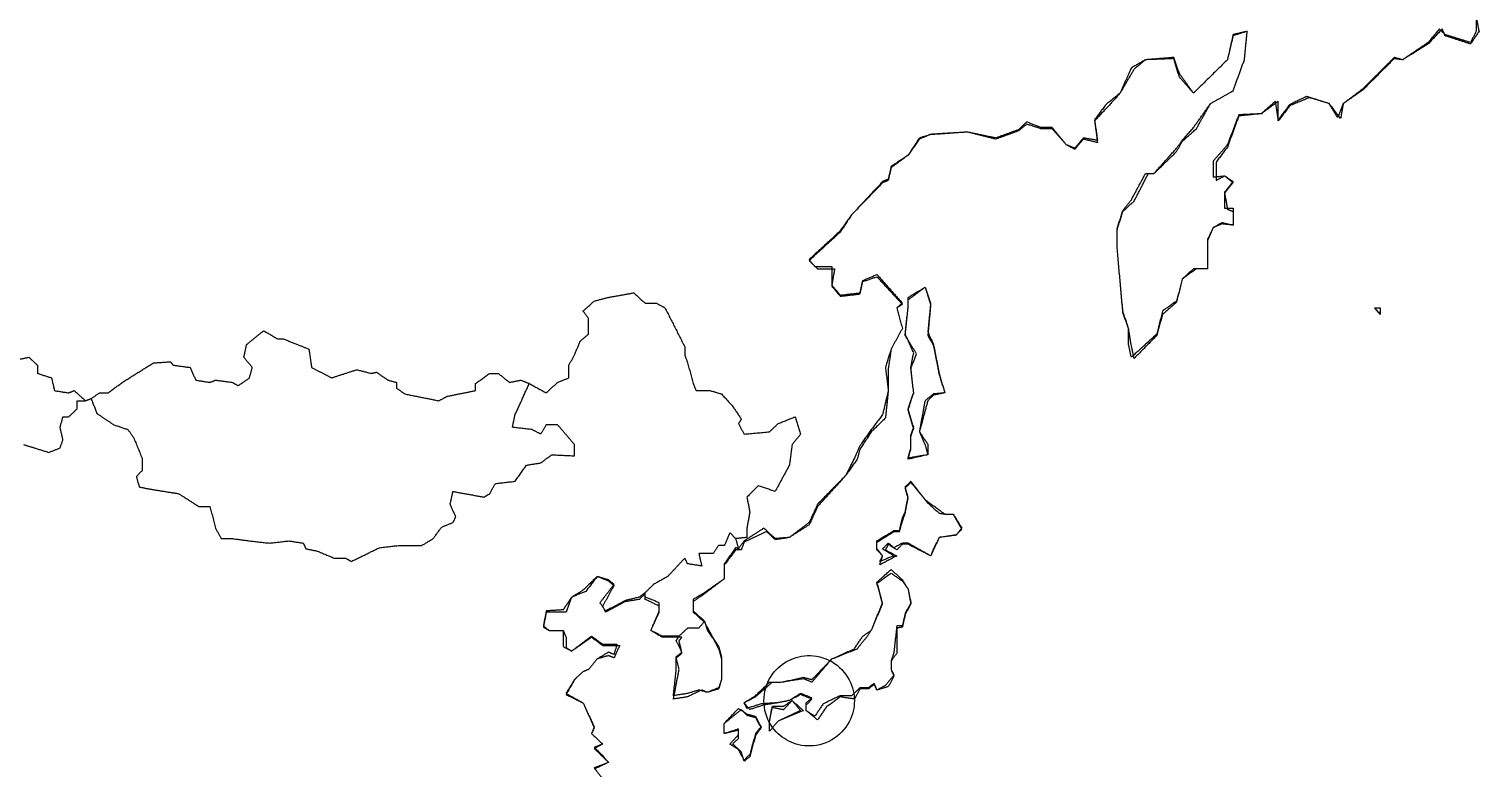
# Model space of a CAD drawing. Header units: millimetres. Extents: x 4 to 525, y -334 to -6.
# Drawn here: x 374.1 to 509.9, y -194.2 to -124.9 of the extents above; entities that cross this region are included whole.
import ezdxf

# ---------------------------------------------------------------- set-up
doc = ezdxf.new("R2010")
doc.units = ezdxf.units.MM
for name, color, linetype in [('B_JA2IGY', 7, 'CONTINUOUS'), ('boundaries026', 7, 'CONTINUOUS'), ('boundaries135', 7, 'CONTINUOUS'), ('boundaries139', 7, 'CONTINUOUS'), ('boundaries145', 7, 'CONTINUOUS'), ('boundaries146', 7, 'CONTINUOUS'), ('boundaries149', 7, 'CONTINUOUS'), ('boundaries153', 7, 'CONTINUOUS'), ('boundaries167', 7, 'CONTINUOUS'), ('boundaries171', 7, 'CONTINUOUS'), ('boundaries179', 7, 'CONTINUOUS'), ('boundaries180', 7, 'CONTINUOUS'), ('boundaries224', 7, 'CONTINUOUS'), ('boundaries246', 7, 'CONTINUOUS'), ('boundaries247', 7, 'CONTINUOUS'), ('boundaries253', 7, 'CONTINUOUS'), ('boundaries269', 7, 'CONTINUOUS'), ('boundaries298', 7, 'CONTINUOUS'), ('boundaries301', 7, 'CONTINUOUS'), ('boundaries305', 7, 'CONTINUOUS'), ('boundaries320', 7, 'CONTINUOUS'), ('boundaries321', 7, 'CONTINUOUS'), ('boundaries356', 7, 'CONTINUOUS'), ('boundaries357', 7, 'CONTINUOUS'), ('mapOutline181', 7, 'CONTINUOUS'), ('mapOutline182', 7, 'CONTINUOUS'), ('mapOutline198', 7, 'CONTINUOUS'), ('mapOutline201', 7, 'CONTINUOUS'), ('mapOutline209', 7, 'CONTINUOUS'), ('mapOutline210', 7, 'CONTINUOUS'), ('mapOutline279', 7, 'CONTINUOUS')]:
    doc.layers.add(name, color=color, linetype=linetype)

msp = doc.modelspace()

# ---------------------------------------------------------------- linework, layer by layer
at = {"layer": 'B_JA2IGY'}
msp.add_open_spline([(451.379, -187.854), (451.38, -187.245), (451.243, -186.547), (450.891, -185.88), (450.544, -185.214), (449.972, -184.594), (449.263, -184.188), (448.557, -183.777), (447.733, -183.591), (446.983, -183.624), (446.229, -183.652), (445.556, -183.883), (445.029, -184.188), (444.501, -184.491), (443.966, -184.959), (443.564, -185.598), (443.16, -186.232), (442.909, -187.037), (442.913, -187.854), (442.909, -188.671), (443.16, -189.477), (443.564, -190.11), (443.966, -190.749), (444.501, -191.217), (445.029, -191.52), (445.556, -191.826), (446.229, -192.056), (446.983, -192.084), (447.733, -192.117), (448.557, -191.932), (449.262, -191.52), (449.972, -191.115), (450.544, -190.494), (450.891, -189.828), (451.243, -189.161), (451.38, -188.463), (451.379, -187.854)], degree=3, knots=[0, 0, 0, 0, 0.523599, 0.523599, 0.523599, 1.0472, 1.0472, 1.0472, 1.5708, 1.5708, 1.5708, 2.0944, 2.0944, 2.0944, 2.61799, 2.61799, 2.61799, 3.14159, 3.14159, 3.14159, 3.66519, 3.66519, 3.66519, 4.18879, 4.18879, 4.18879, 4.71239, 4.71239, 4.71239, 5.23599, 5.23599, 5.23599, 5.75959, 5.75959, 5.75959, 6.28319, 6.28319, 6.28319, 6.28319], dxfattribs=at)
at = {"layer": 'boundaries026'}
for points in [[(509.588, -123.746), (509.588, -125.148)], [(486.833, -125.465), (486.304, -127.82)], [(488.156, -125.148), (486.833, -125.465)], [(487.892, -127.82), (488.156, -125.148)], [(505.09, -126.206), (502.708, -127.82)], [(506.148, -124.936), (505.09, -126.206)], [(506.677, -125.465), (506.148, -124.936)], [(509.058, -126.206), (506.677, -125.465)], [(509.588, -125.148), (509.058, -126.206)], [(477.308, -128.588), (476.25, -130.942)], [(478.631, -127.82), (477.308, -128.588)], [(481.277, -127.609), (478.631, -127.82)], [(481.806, -129.117), (481.277, -127.609)], [(486.304, -127.82), (483.129, -130.942)], [(486.833, -130.731), (487.892, -127.82)], [(501.915, -127.609), (499.004, -130.519)], [(502.708, -127.82), (501.915, -127.609)], [(483.129, -130.942), (481.806, -129.117)], [(476.25, -130.942), (474.927, -132.027)], [(484.717, -131.921), (486.833, -130.731)], [(493.713, -131.26), (492.125, -132.027)], [(495.829, -131.921), (493.713, -131.26)], [(499.004, -130.519), (497.152, -131.921)], [(474.927, -132.027), (473.869, -133.429)], [(483.129, -134.17), (484.717, -131.921)], [(487.363, -132.98), (486.304, -135.784)], [(489.479, -132.874), (487.363, -132.98)], [(490.802, -131.71), (489.479, -132.874)], [(491.067, -133.429), (490.802, -131.71)], [(492.125, -132.027), (491.067, -133.429)], [(496.623, -133.218), (495.829, -131.921)], [(497.152, -131.921), (496.623, -133.218)], [(467.519, -133.641), (466.725, -134.382)], [(468.842, -134.17), (467.519, -133.641)], [(469.9, -134.17), (468.842, -134.17)], [(471.223, -135.784), (469.9, -134.17)], [(473.869, -133.429), (474.133, -135.361)], [(482.071, -135.361), (483.129, -134.17)], [(457.465, -135.149), (456.406, -136.763)], [(458.523, -134.832), (457.465, -135.149)], [(461.962, -134.594), (458.523, -134.832)], [(464.608, -135.149), (461.963, -134.594)], [(466.725, -134.382), (464.608, -135.149)], [(472.81, -135.149), (472.017, -136.102)], [(474.133, -135.361), (472.81, -135.149)], [(481.542, -136.102), (482.071, -135.361)], [(456.406, -136.763), (454.819, -137.821)], [(472.017, -136.102), (471.223, -135.784)], [(479.425, -138.483), (481.542, -136.102)], [(486.304, -135.784), (484.981, -137.292)], [(454.819, -137.821), (454.554, -139.012)], [(484.981, -137.292), (484.981, -138.8)], [(454.025, -139.224), (451.115, -142.346)], [(454.554, -139.012), (454.025, -139.224)], [(477.308, -140.944), (478.631, -138.483)], [(478.631, -138.483), (479.425, -138.483)], [(484.981, -138.8), (486.04, -138.695)], [(486.04, -138.695), (486.833, -139.224)], [(486.833, -139.224), (486.04, -140.203)], [(476.515, -141.923), (477.308, -140.944)], [(486.04, -140.203), (486.04, -141.711)], [(451.115, -142.346), (450.056, -143.854)], [(475.985, -143.642), (476.515, -141.923)], [(486.04, -141.711), (486.833, -141.711)], [(486.833, -141.711), (486.833, -143.325)], [(450.056, -143.854), (447.146, -146.526)], [(475.985, -145.468), (475.985, -143.642)], [(484.981, -143.536), (484.452, -144.595)], [(485.775, -143.087), (484.981, -143.536)], [(486.833, -143.325), (485.775, -143.087)], [(484.452, -144.595), (484.452, -147.399)], [(447.146, -146.526), (447.675, -147.188)], [(476.515, -151.368), (475.985, -145.468)], [(447.675, -147.188), (449.262, -147.188)], [(449.262, -147.188), (449.262, -148.908)], [(452.173, -148.484), (453.496, -147.929)], [(453.496, -147.929), (455.877, -150.627)], [(483.129, -147.399), (482.071, -148.352)], [(484.452, -147.399), (483.129, -147.399)], [(449.262, -148.908), (450.056, -149.86)], [(451.908, -149.648), (452.173, -148.484)], [(482.071, -148.352), (481.542, -150.416)], [(450.056, -149.86), (451.908, -149.648)], [(455.877, -150.627), (455.348, -151.051)], [(481.542, -150.416), (480.219, -151.368)], [(455.348, -151.051), (455.877, -152.982)], [(477.044, -152.982), (476.515, -151.368)], [(480.219, -151.368), (479.69, -153.511)], [(455.877, -152.982), (454.819, -154.914)], [(477.044, -154.49), (477.044, -152.982)], [(477.308, -155.681), (477.044, -154.49)], [(479.69, -153.511), (477.308, -155.681)], [(454.819, -154.914), (454.29, -156.633)], [(454.29, -156.633), (454.554, -158.803)], [(454.554, -158.803), (454.025, -161.052)], [(454.025, -161.052), (452.967, -162.454)], [(452.967, -162.454), (451.908, -163.962)], [(451.908, -163.962), (451.379, -165.126)], [(451.379, -165.126), (450.585, -166.74)], [(450.585, -166.74), (447.94, -169.439)], [(447.94, -169.439), (447.146, -171.159)], [(442.913, -171.688), (441.06, -172.879)], [(443.971, -172.667), (442.913, -171.688)], [(447.146, -171.159), (445.294, -172.561)], [(441.06, -172.879), (440.531, -173.62)], [(445.294, -172.561), (443.971, -172.667)]]:
    msp.add_open_spline(points, degree=1, dxfattribs=at)
at = {"layer": 'boundaries135'}
for points in [[(373.062, -155.892), (374.121, -155.681)], [(374.121, -155.681), (374.915, -156.422)], [(374.915, -156.422), (374.915, -157.189)], [(374.915, -157.189), (376.237, -157.612)], [(376.237, -157.612), (376.502, -158.803)], [(376.502, -158.803), (377.825, -159.015)], [(377.825, -159.015), (378.354, -158.803)], [(378.354, -158.803), (379.412, -159.755)]]:
    msp.add_open_spline(points, degree=1, dxfattribs=at)
at = {"layer": 'boundaries139'}
for points in [[(456.406, -150.072), (457.994, -149.119)], [(457.994, -149.119), (458.523, -150.627)], [(456.406, -151.051), (456.406, -150.072)], [(458.523, -150.627), (458.258, -153.3)], [(456.142, -153.511), (456.406, -151.051)], [(458.258, -153.3), (458.788, -154.49)], [(456.935, -155.257), (456.142, -153.511)], [(458.788, -154.49), (459.317, -157.189)], [(456.671, -156.633), (456.935, -155.257)], [(456.935, -159.015), (456.671, -156.633)], [(459.317, -157.189), (459.846, -159.015)], [(456.406, -160.523), (456.935, -159.015)], [(457.994, -159.755), (457.465, -162.666)], [(458.788, -159.12), (457.994, -159.755)], [(459.846, -159.015), (458.788, -159.12)], [(456.935, -162.243), (456.406, -160.523)], [(456.671, -162.983), (456.935, -162.243)], [(457.465, -162.666), (457.994, -163.856)], [(456.406, -165.126), (456.671, -164.174)], [(456.671, -164.174), (456.671, -162.983)], [(457.994, -163.856), (458.258, -164.809)], [(458.258, -164.809), (456.406, -165.126)]]:
    msp.add_open_spline(points, degree=1, dxfattribs=at)
at = {"layer": 'boundaries145'}
for points in [[(430.742, -149.648), (431.8, -150.627)], [(431.8, -150.627), (432.858, -150.627)], [(432.858, -150.627), (433.652, -151.051)], [(433.652, -151.051), (435.504, -154.702)], [(435.504, -154.702), (435.504, -155.469)], [(435.504, -155.469), (435.769, -156.21)], [(435.769, -156.21), (436.298, -158.141)], [(436.298, -158.141), (436.562, -158.803)], [(436.562, -158.803), (437.885, -158.803)], [(437.885, -158.803), (438.944, -159.12)], [(438.944, -159.12), (440.002, -160.285)], [(440.002, -160.285), (440.796, -161.475)], [(440.796, -161.475), (440.531, -161.899)], [(444.235, -161.899), (445.823, -161.264)], [(445.823, -161.264), (446.352, -162.878)], [(440.531, -161.899), (441.06, -162.877)], [(441.06, -162.877), (443.442, -162.666)], [(443.442, -162.666), (444.235, -161.899)], [(445.558, -163.856), (445.294, -165.788)], [(446.352, -162.878), (445.558, -163.856)], [(445.294, -165.788), (443.971, -168.249)], [(442.383, -167.719), (441.325, -168.778)], [(443.971, -168.249), (442.383, -167.719)], [(441.325, -168.778), (441.59, -170.18)], [(441.59, -170.18), (441.325, -171.688)], [(441.325, -171.688), (441.325, -172.561)], [(441.325, -172.561), (440.267, -172.667)]]:
    msp.add_open_spline(points, degree=1, dxfattribs=at)
at = {"layer": 'boundaries146'}
for points in [[(425.979, -151.368), (427.038, -150.416)], [(427.038, -150.416), (428.36, -150.072)], [(428.36, -150.072), (430.742, -149.648)], [(426.508, -152.03), (425.979, -151.368)], [(426.508, -153.511), (426.508, -152.03)], [(425.185, -155.469), (425.715, -154.173)], [(425.715, -154.173), (426.508, -153.511)], [(424.656, -156.422), (425.185, -155.469)], [(424.656, -157.612), (424.656, -156.422)], [(420.952, -158.141), (422.54, -159.015)], [(422.54, -159.015), (423.598, -158.036)], [(423.598, -158.036), (424.656, -157.612)]]:
    msp.add_open_spline(points, degree=1, dxfattribs=at)
at = {"layer": 'boundaries149'}
for points in [[(500.592, -151.58), (500.062, -151.051)], [(500.062, -151.051), (500.592, -151.051)], [(500.592, -151.051), (500.592, -151.58)]]:
    msp.add_open_spline(points, degree=1, dxfattribs=at)
at = {"layer": 'boundaries153'}
for points in [[(394.494, -154.49), (396.081, -153.194)], [(396.081, -153.194), (397.404, -153.961)], [(394.229, -155.681), (394.494, -154.49)], [(397.404, -153.961), (397.933, -153.961)], [(397.933, -153.961), (399.256, -154.49)], [(399.256, -154.49), (400.315, -154.914)], [(395.023, -156.633), (394.229, -155.681)], [(400.315, -154.914), (400.579, -156.633)], [(382.852, -158.036), (385.762, -156.21)], [(385.762, -156.21), (387.35, -156.104)], [(387.35, -156.104), (387.615, -156.422)], [(387.615, -156.422), (389.202, -156.633)], [(389.202, -156.633), (389.731, -157.824)], [(394.758, -157.612), (395.023, -156.633)], [(381.529, -159.015), (382.852, -158.036)], [(389.731, -157.824), (391.054, -158.036)], [(391.054, -158.036), (391.583, -157.824)], [(391.583, -157.824), (393.171, -158.036)], [(393.171, -158.036), (393.7, -158.353)], [(393.7, -158.353), (394.758, -157.612)], [(379.942, -159.544), (380.735, -159.015)], [(380.735, -159.015), (381.529, -159.015)]]:
    msp.add_open_spline(points, degree=1, dxfattribs=at)
at = {"layer": 'boundaries167'}
for points in [[(400.579, -156.633), (402.431, -157.612)], [(402.431, -157.612), (404.812, -156.845)], [(404.812, -156.845), (406.135, -157.189)], [(406.135, -157.189), (406.665, -157.083)], [(406.665, -157.083), (407.723, -157.824)], [(415.925, -158.141), (417.248, -157.189)], [(417.248, -157.189), (418.042, -157.189)], [(418.042, -157.189), (419.1, -158.036)], [(407.723, -157.824), (408.517, -158.036)], [(408.517, -158.036), (408.517, -158.565)], [(408.517, -158.565), (409.31, -159.12)], [(413.279, -159.332), (415.925, -158.803)], [(415.925, -158.803), (415.925, -158.141)], [(419.1, -158.036), (420.158, -157.824)], [(420.158, -157.824), (420.952, -158.141)], [(409.31, -159.12), (412.485, -159.755)], [(412.485, -159.755), (413.279, -159.332)]]:
    msp.add_open_spline(points, degree=1, dxfattribs=at)
at = {"layer": 'boundaries171'}
for points in [[(419.629, -161.052), (420.952, -158.141)], [(379.942, -159.544), (380.471, -160.946)], [(380.471, -160.946), (381.265, -161.475)], [(381.265, -161.475), (382.058, -162.004)], [(419.365, -162.242), (419.629, -161.052)], [(382.058, -162.004), (383.381, -162.454)], [(383.381, -162.454), (383.91, -163.195)], [(421.217, -162.454), (419.365, -162.242)], [(422.01, -162.877), (421.217, -162.454)], [(422.54, -162.004), (422.01, -162.877)], [(423.598, -162.004), (422.54, -162.004)], [(425.185, -163.856), (423.598, -162.004)], [(383.91, -163.195), (384.704, -165.126)], [(425.185, -164.915), (425.185, -163.856)], [(384.704, -165.126), (384.704, -166.317)], [(420.688, -165.788), (422.01, -165.576)], [(422.01, -165.576), (423.069, -164.809)], [(423.069, -164.809), (425.185, -164.915)], [(384.704, -166.317), (384.175, -166.846)], [(384.175, -166.846), (384.44, -167.825)], [(419.629, -167.296), (420.688, -165.788)], [(384.44, -167.825), (385.498, -168.037)], [(385.498, -168.037), (388.144, -168.46)], [(413.544, -169.439), (413.808, -168.249)], [(413.808, -168.249), (416.719, -168.778)], [(417.248, -168.46), (417.777, -167.508)], [(417.777, -167.508), (419.629, -167.296)], [(388.144, -168.46), (389.996, -169.651)], [(389.996, -169.651), (391.054, -169.651)], [(391.054, -169.651), (391.583, -171.688)], [(414.073, -170.63), (413.544, -169.439)], [(416.719, -168.778), (417.248, -168.46)], [(413.808, -171.159), (414.073, -170.63)], [(391.583, -171.688), (392.113, -172.667)], [(411.956, -172.667), (412.75, -171.582)], [(412.75, -171.582), (413.808, -171.159)], [(392.112, -172.667), (393.171, -172.667)], [(393.171, -172.667), (394.758, -172.879)], [(394.758, -172.879), (396.61, -173.09)], [(396.61, -173.09), (398.462, -172.879)], [(398.462, -172.879), (399.785, -173.09)], [(399.785, -173.09), (400.05, -173.62)], [(400.05, -173.62), (401.108, -173.831)], [(404.283, -174.81), (406.929, -173.514)], [(406.929, -173.514), (408.781, -173.302)], [(408.781, -173.302), (410.898, -173.302)], [(410.898, -173.302), (411.956, -172.667)], [(401.108, -173.831), (402.696, -174.493)], [(402.696, -174.493), (403.754, -174.493)], [(403.754, -174.493), (404.283, -174.81)]]:
    msp.add_open_spline(points, degree=1, dxfattribs=at)
at = {"layer": 'boundaries179'}
msp.add_open_spline([(379.413, -159.755), (379.942, -159.544)], degree=1, dxfattribs=at)
at = {"layer": 'boundaries180'}
for points in [[(378.619, -160.523), (378.619, -159.755)], [(378.619, -159.755), (379.413, -159.755)], [(377.031, -162.243), (377.296, -161.264)], [(377.296, -161.264), (377.825, -161.264)], [(377.825, -161.264), (378.619, -160.523)], [(377.296, -163.407), (377.031, -162.243)], [(373.592, -163.856), (374.65, -164.174)], [(374.65, -164.174), (375.973, -164.597)], [(375.973, -164.597), (377.031, -164.174)], [(377.031, -164.174), (377.296, -163.407)]]:
    msp.add_open_spline(points, degree=1, dxfattribs=at)
at = {"layer": 'boundaries224'}
for points in [[(456.142, -167.825), (456.671, -167.296)], [(456.406, -168.778), (456.142, -167.825)], [(456.671, -167.296), (457.994, -169.016)], [(456.142, -170.18), (456.406, -168.778)], [(457.994, -169.016), (459.317, -169.968)], [(455.613, -171.9), (455.877, -170.736)], [(455.877, -170.736), (456.142, -170.18)], [(459.317, -169.968), (459.846, -170.392)], [(459.846, -170.392), (460.64, -170.392)], [(460.64, -170.392), (461.433, -171.688)], [(453.496, -172.879), (455.083, -171.9)], [(455.083, -171.9), (455.613, -171.9)], [(460.904, -172.35), (459.317, -172.561)], [(461.433, -171.688), (460.904, -172.35)], [(453.496, -173.62), (453.496, -172.879)], [(454.025, -174.281), (453.496, -173.62)], [(454.554, -173.09), (454.025, -173.62)], [(454.025, -173.62), (455.083, -174.281)], [(455.083, -173.514), (454.554, -173.09)], [(455.877, -173.09), (455.083, -173.514)], [(456.406, -173.09), (455.877, -173.09)], [(458.523, -174.281), (456.406, -173.09)], [(458.788, -173.62), (458.523, -174.281)], [(459.317, -172.561), (458.788, -173.62)], [(455.083, -174.281), (453.76, -174.81)], [(453.76, -174.81), (454.025, -174.281)]]:
    msp.add_open_spline(points, degree=1, dxfattribs=at)
at = {"layer": 'boundaries246'}
msp.add_open_spline([(440.267, -172.667), (439.737, -172.111)], degree=1, dxfattribs=at)
at = {"layer": 'boundaries247'}
for points in [[(439.737, -172.111), (439.208, -173.302)], [(438.679, -173.302), (438.15, -174.069)], [(439.208, -173.302), (438.679, -173.302)], [(435.504, -174.493), (433.917, -176.212)], [(435.769, -175.022), (435.504, -174.493)], [(437.092, -175.234), (435.769, -175.022)], [(438.15, -174.069), (436.827, -174.069)], [(436.827, -174.069), (437.092, -175.234)], [(433.917, -176.212), (432.594, -176.953)], [(432.594, -176.953), (431.8, -177.721)]]:
    msp.add_open_spline(points, degree=1, dxfattribs=at)
at = {"layer": 'boundaries253'}
msp.add_open_spline([(440.267, -172.667), (440.531, -173.62)], degree=1, dxfattribs=at)
at = {"layer": 'boundaries269'}
for points in [[(440.267, -173.514), (439.208, -175.022)], [(440.531, -173.62), (440.267, -173.514)], [(439.208, -175.022), (439.208, -176.424)], [(439.208, -176.424), (437.356, -177.721)], [(437.356, -177.721), (436.298, -178.356)], [(436.298, -178.356), (436.298, -179.44)], [(436.298, -179.44), (437.356, -180.393)]]:
    msp.add_open_spline(points, degree=1, dxfattribs=at)
at = {"layer": 'boundaries298'}
for points in [[(453.496, -176.742), (454.819, -175.551)], [(454.819, -175.551), (455.877, -176.53)], [(454.025, -178.673), (453.496, -176.742)], [(455.877, -176.53), (456.406, -177.377)], [(456.406, -177.377), (456.671, -178.673)], [(452.967, -181.266), (454.025, -178.673)], [(456.671, -178.673), (456.142, -179.652)], [(456.142, -179.652), (455.877, -180.843)], [(451.379, -182.986), (452.173, -181.795)], [(452.173, -181.795), (452.967, -181.266)], [(455.348, -180.843), (455.083, -183.303)], [(455.877, -180.843), (455.348, -180.843)], [(449.262, -183.938), (451.379, -182.986)], [(447.41, -185.87), (449.262, -183.938)], [(455.083, -183.303), (454.819, -184.15)], [(454.819, -184.15), (454.819, -184.917)], [(444.5, -186.108), (446.617, -185.658)], [(446.617, -185.658), (447.41, -185.87)], [(455.083, -185.446), (454.29, -186.425)], [(454.819, -184.917), (455.083, -185.446)], [(442.119, -187.378), (443.442, -186.108)], [(443.442, -186.108), (444.5, -186.108)], [(446.352, -187.166), (445.294, -187.828)], [(447.41, -187.59), (446.352, -187.166)], [(451.908, -186.637), (451.115, -187.378)], [(452.702, -186.637), (451.908, -186.637)], [(453.231, -186.214), (452.702, -186.637)], [(453.496, -186.849), (453.231, -186.214)], [(454.29, -186.425), (453.496, -186.849)], [(441.06, -188.039), (442.119, -187.378)], [(441.325, -188.569), (441.06, -188.039)], [(442.648, -188.145), (441.325, -188.569)], [(444.235, -188.039), (442.648, -188.145)], [(445.294, -187.828), (444.235, -188.039)], [(446.881, -188.039), (447.41, -187.59)], [(446.881, -188.78), (446.881, -188.039)], [(448.469, -188.145), (447.675, -189.309)], [(450.056, -187.378), (448.469, -188.145)], [(451.115, -187.378), (450.056, -187.378)], [(447.675, -189.309), (446.881, -188.78)]]:
    msp.add_open_spline(points, degree=1, dxfattribs=at)
at = {"layer": 'boundaries301'}
for points in [[(427.302, -176.212), (425.979, -177.509)], [(428.36, -176.53), (427.302, -176.212)], [(425.979, -177.509), (424.921, -178.144)], [(427.567, -178.673), (428.89, -176.953)], [(428.89, -176.953), (428.36, -176.53)], [(431.8, -177.721), (431.271, -178.144)], [(424.921, -178.144), (424.127, -179.335)], [(428.096, -179.44), (427.567, -178.673)], [(429.948, -178.461), (428.096, -179.44)], [(431.271, -178.144), (429.948, -178.461)], [(422.54, -179.44), (422.275, -180.843)], [(424.127, -179.335), (422.54, -179.44)], [(422.275, -180.843), (422.804, -181.266)], [(422.804, -181.266), (424.127, -181.266)], [(424.127, -181.266), (424.127, -181.584)], [(424.127, -181.584), (424.127, -182.774)], [(424.921, -183.197), (426.773, -181.795)], [(426.773, -181.795), (427.831, -182.562)], [(424.127, -182.774), (424.921, -183.197)], [(427.831, -182.562), (429.154, -182.562)], [(429.154, -182.562), (428.89, -183.515)], [(427.302, -183.938), (426.508, -184.917)], [(428.36, -183.303), (427.302, -183.938)], [(428.89, -183.515), (428.36, -183.303)], [(425.185, -185.87), (424.392, -187.166)], [(425.979, -185.129), (425.185, -185.87)], [(426.508, -184.917), (425.979, -185.129)], [(424.392, -187.166), (425.979, -188.039)], [(425.979, -188.039), (427.038, -190.288)], [(427.038, -190.288), (426.773, -190.923)], [(426.773, -190.923), (427.831, -191.902)], [(427.831, -191.902), (427.038, -192.22)], [(427.038, -192.22), (427.831, -192.987)], [(428.36, -193.622), (427.038, -194.151)], [(427.831, -192.987), (428.36, -193.622)], [(427.038, -194.151), (428.36, -195.871)]]:
    msp.add_open_spline(points, degree=1, dxfattribs=at)
at = {"layer": 'boundaries305'}
for points in [[(431.8, -178.144), (431.8, -177.721)], [(433.123, -178.673), (431.8, -178.144)], [(433.123, -179.44), (433.123, -178.673)], [(432.329, -181.266), (433.123, -179.44)], [(433.388, -181.795), (432.329, -181.266)], [(434.975, -181.795), (433.387, -181.795)]]:
    msp.add_open_spline(points, degree=1, dxfattribs=at)
at = {"layer": 'boundaries320'}
for points in [[(437.356, -180.393), (437.621, -181.266)], [(434.71, -182.219), (434.975, -181.795)], [(437.621, -181.266), (438.679, -182.774)], [(435.24, -183.303), (434.71, -182.219)], [(438.679, -182.774), (438.944, -183.727)], [(434.71, -183.727), (435.24, -183.303)], [(434.71, -184.917), (434.71, -183.727)], [(438.944, -183.727), (438.944, -185.87)], [(434.446, -187.378), (434.71, -184.917)], [(438.944, -185.87), (438.679, -186.637)], [(435.769, -187.166), (434.446, -187.378)], [(436.827, -186.849), (435.769, -187.166)], [(437.621, -187.06), (436.827, -186.849)], [(438.679, -186.637), (437.621, -187.06)]]:
    msp.add_open_spline(points, degree=1, dxfattribs=at)
at = {"layer": 'boundaries321'}
for points in [[(437.356, -180.393), (436.827, -181.054)], [(435.769, -181.054), (434.975, -181.795)], [(436.827, -181.054), (435.769, -181.054)]]:
    msp.add_open_spline(points, degree=1, dxfattribs=at)
at = {"layer": 'boundaries356'}
for points in [[(443.442, -189.759), (443.706, -188.357)], [(443.706, -188.357), (444.765, -188.357)], [(444.765, -188.357), (445.558, -187.828)], [(445.558, -187.828), (446.352, -188.78)], [(444.235, -189.759), (443.442, -190.712)], [(443.442, -190.712), (443.442, -189.759)], [(446.352, -188.78), (444.235, -189.759)]]:
    msp.add_open_spline(points, degree=1, dxfattribs=at)
at = {"layer": 'boundaries357'}
for points in [[(439.208, -189.971), (440.531, -188.569)], [(440.531, -188.569), (441.325, -189.098)], [(439.208, -190.923), (439.208, -189.971)], [(441.325, -189.098), (442.119, -189.309)], [(442.119, -189.309), (442.648, -190.288)], [(440.531, -190.5), (439.208, -190.923)], [(439.737, -191.902), (440.531, -191.029)], [(440.531, -191.029), (440.531, -190.5)], [(442.119, -190.923), (441.59, -192.881)], [(442.648, -190.288), (442.119, -190.923)], [(440.531, -192.431), (439.737, -191.902)], [(441.06, -193.41), (440.531, -192.431)], [(441.59, -192.881), (441.06, -193.41)]]:
    msp.add_open_spline(points, degree=1, dxfattribs=at)
at = {"layer": 'mapOutline181'}
for points in [[(439.208, -189.971), (440.796, -188.674)], [(439.208, -190.923), (439.208, -189.971)], [(440.796, -188.674), (441.325, -189.204)], [(441.325, -189.204), (442.119, -189.415)], [(442.119, -189.415), (442.648, -190.394)], [(440.531, -190.606), (439.208, -190.923)], [(440.002, -191.902), (440.531, -191.373)], [(440.531, -191.373), (440.531, -190.606)], [(442.119, -191.135), (441.59, -193.093)], [(442.648, -190.394), (442.119, -191.135)], [(440.796, -192.643), (440.002, -191.902)], [(441.06, -193.516), (440.796, -192.643)], [(441.59, -193.093), (441.06, -193.516)]]:
    msp.add_open_spline(points, degree=1, dxfattribs=at)
at = {"layer": 'mapOutline182'}
for points in [[(443.442, -189.759), (443.706, -188.463)], [(443.706, -188.463), (444.765, -188.674)], [(444.765, -188.674), (445.558, -187.828)], [(445.558, -187.828), (446.617, -188.78)], [(444.235, -189.759), (443.442, -190.712)], [(443.442, -190.712), (443.442, -189.759)], [(446.617, -188.78), (444.235, -189.759)]]:
    msp.add_open_spline(points, degree=1, dxfattribs=at)
at = {"layer": 'mapOutline198'}
for points in [[(453.496, -176.848), (454.819, -175.895)], [(454.819, -175.895), (455.877, -176.636)], [(454.025, -178.779), (453.496, -176.848)], [(455.877, -176.636), (456.406, -177.377)], [(456.406, -177.377), (456.671, -178.779)], [(452.967, -181.266), (454.025, -178.779)], [(456.671, -178.779), (456.142, -179.758)], [(456.142, -179.758), (455.877, -180.949)], [(452.438, -182.007), (452.967, -181.266)], [(455.877, -180.949), (455.348, -181.054)], [(455.348, -181.054), (455.348, -183.409)], [(449.262, -183.938), (451.644, -182.986)], [(451.644, -182.986), (452.438, -182.007)], [(447.41, -186.108), (449.262, -183.938)], [(455.348, -183.409), (454.819, -184.15)], [(454.819, -184.15), (454.819, -184.917)], [(444.5, -186.108), (446.617, -185.764)], [(446.617, -185.764), (447.41, -186.108)], [(455.083, -185.552), (454.554, -186.531)], [(454.819, -184.917), (455.083, -185.552)], [(442.119, -187.484), (443.706, -186.108)], [(443.706, -186.108), (444.5, -186.108)], [(446.352, -187.272), (445.294, -187.828)], [(447.41, -187.695), (446.352, -187.272)], [(451.908, -186.743), (451.379, -187.695)], [(452.702, -186.743), (451.908, -186.743)], [(453.231, -186.32), (452.702, -186.743)], [(453.496, -186.849), (453.231, -186.32)], [(454.554, -186.531), (453.496, -186.849)], [(441.06, -188.039), (442.119, -187.484)], [(441.59, -188.674), (441.06, -188.039)], [(442.913, -188.251), (441.59, -188.674)], [(444.235, -188.039), (442.913, -188.251)], [(445.294, -187.828), (444.235, -188.039)], [(446.881, -188.251), (447.41, -187.695)], [(446.881, -188.78), (446.881, -188.251)], [(448.733, -188.463), (447.94, -189.653)], [(450.056, -187.484), (448.733, -188.463)], [(451.379, -187.695), (450.056, -187.484)], [(447.94, -189.653), (446.881, -188.78)]]:
    msp.add_open_spline(points, degree=1, dxfattribs=at)
at = {"layer": 'mapOutline201'}
for points in [[(456.142, -167.931), (456.671, -167.402)], [(456.406, -168.884), (456.142, -167.931)], [(456.671, -167.402), (458.258, -169.333)], [(456.142, -170.286), (456.406, -168.884)], [(458.258, -169.333), (459.317, -170.286)], [(455.877, -171.053), (456.142, -170.286)], [(459.317, -170.286), (460.11, -170.392)], [(460.11, -170.392), (460.64, -170.392)], [(460.64, -170.392), (461.433, -171.794)], [(453.496, -172.985), (455.083, -172.006)], [(455.083, -172.006), (455.613, -172.006)], [(455.613, -172.006), (455.877, -171.053)], [(460.904, -172.323), (459.317, -172.561)], [(461.433, -171.794), (460.904, -172.323)], [(453.496, -173.725), (453.496, -172.985)], [(454.025, -174.281), (453.496, -173.725)], [(454.554, -173.196), (454.29, -173.725)], [(454.29, -173.725), (455.348, -174.281)], [(455.348, -173.725), (454.554, -173.196)], [(455.877, -173.196), (455.348, -173.725)], [(456.406, -173.196), (455.877, -173.196)], [(458.523, -174.281), (456.406, -173.196)], [(458.788, -173.725), (458.523, -174.281)], [(459.317, -172.561), (458.788, -173.725)], [(455.348, -174.281), (453.76, -175.128)], [(453.76, -175.128), (454.025, -174.281)]]:
    msp.add_open_spline(points, degree=1, dxfattribs=at)
at = {"layer": 'mapOutline209'}
for points in [[(500.592, -151.686), (500.062, -151.051)], [(500.062, -151.051), (500.592, -151.051)], [(500.592, -151.051), (500.592, -151.686)]]:
    msp.add_open_spline(points, degree=1, dxfattribs=at)
at = {"layer": 'mapOutline210'}
for points in [[(456.406, -150.31), (457.994, -149.119)], [(457.994, -149.119), (458.523, -150.733)], [(456.406, -151.051), (456.406, -150.31)], [(456.142, -153.644), (456.406, -151.051)], [(458.523, -150.733), (458.258, -153.644)], [(457.2, -155.363), (456.142, -153.644)], [(458.258, -153.644), (458.788, -154.596)], [(458.788, -154.596), (459.317, -157.295)], [(456.671, -156.739), (457.2, -155.363)], [(456.935, -159.015), (456.671, -156.739)], [(459.317, -157.295), (459.846, -159.015)], [(456.406, -160.629), (456.935, -159.015)], [(458.258, -159.755), (457.465, -162.666)], [(458.788, -159.226), (458.258, -159.755)], [(459.846, -159.015), (458.788, -159.226)], [(456.935, -162.348), (456.406, -160.629)], [(456.671, -163.089), (456.935, -162.348)], [(457.465, -162.666), (458.258, -163.83)], [(456.671, -164.28), (456.671, -163.089)], [(458.258, -163.83), (458.258, -164.809)], [(456.406, -165.232), (456.671, -164.28)], [(458.258, -164.809), (456.406, -165.232)]]:
    msp.add_open_spline(points, degree=1, dxfattribs=at)
at = {"layer": 'mapOutline279'}
for points in [[(509.587, -123.851), (509.852, -125.148)], [(486.833, -125.571), (486.304, -127.82)], [(488.156, -125.148), (486.833, -125.571)], [(487.892, -127.82), (488.156, -125.148)], [(506.413, -124.936), (505.09, -126.339)], [(506.677, -125.571), (506.413, -124.936)], [(509.058, -126.339), (506.677, -125.571)], [(509.852, -125.148), (509.058, -126.339)], [(505.09, -126.339), (502.708, -127.82)], [(477.573, -128.693), (476.25, -130.942)], [(478.631, -127.82), (477.573, -128.693)], [(481.277, -127.714), (478.631, -127.82)], [(481.806, -129.434), (481.277, -127.714)], [(486.304, -127.82), (483.129, -130.942)], [(486.833, -130.731), (487.892, -127.82)], [(501.915, -127.714), (499.004, -130.625)], [(502.708, -127.82), (501.915, -127.714)], [(483.129, -130.942), (481.806, -129.434)], [(476.25, -130.942), (475.192, -132.133)], [(484.717, -131.921), (486.833, -130.731)], [(493.977, -131.366), (492.125, -132.133)], [(495.829, -131.921), (493.977, -131.366)], [(499.004, -130.625), (497.152, -131.921)], [(475.192, -132.133), (473.869, -133.535)], [(483.394, -134.276), (484.717, -131.921)], [(489.479, -132.874), (487.363, -133.085)], [(491.067, -131.71), (489.479, -132.874)], [(491.067, -133.535), (491.067, -131.71)], [(492.125, -132.133), (491.067, -133.535)], [(496.888, -133.324), (495.829, -131.921)], [(497.152, -131.921), (496.887, -133.324)], [(467.519, -133.853), (466.725, -134.488)], [(468.842, -134.276), (467.519, -133.853)], [(469.9, -134.276), (468.842, -134.276)], [(471.223, -135.784), (469.9, -134.276)], [(473.869, -133.535), (474.133, -135.572)], [(482.071, -135.467), (483.394, -134.276)], [(487.363, -133.085), (486.304, -135.996)], [(457.465, -135.255), (456.406, -136.763)], [(458.523, -134.805), (457.465, -135.255)], [(461.962, -134.594), (458.523, -134.805)], [(464.608, -135.255), (461.963, -134.594)], [(466.725, -134.488), (464.608, -135.255)], [(472.81, -135.255), (472.017, -136.207)], [(474.133, -135.572), (472.81, -135.255)], [(481.542, -136.419), (482.071, -135.467)], [(456.406, -136.763), (454.819, -137.927)], [(472.017, -136.207), (471.223, -135.784)], [(479.425, -138.483), (481.542, -136.419)], [(486.304, -135.996), (485.246, -137.398)], [(454.819, -137.927), (454.554, -139.118)], [(485.246, -137.398), (485.246, -139.118)], [(454.025, -139.33), (451.115, -142.346)], [(454.554, -139.118), (454.025, -139.33)], [(477.573, -141.049), (478.896, -138.483)], [(478.896, -138.483), (479.425, -138.483)], [(485.246, -139.118), (486.04, -138.695)], [(486.04, -138.695), (486.833, -139.33)], [(486.833, -139.33), (486.04, -140.309)], [(476.515, -142.028), (477.573, -141.049)], [(486.04, -140.309), (486.304, -141.817)], [(451.115, -142.346), (450.056, -143.96)], [(475.985, -143.748), (476.515, -142.028)], [(486.304, -141.817), (486.833, -142.028)], [(486.833, -142.028), (486.833, -143.298)], [(475.985, -145.468), (475.985, -143.748)], [(484.981, -143.536), (484.452, -144.701)], [(485.775, -143.192), (484.981, -143.536)], [(486.833, -143.298), (485.775, -143.192)], [(450.056, -143.96), (447.146, -146.632)], [(484.452, -144.701), (484.452, -147.399)], [(476.515, -151.474), (475.985, -145.468)], [(447.146, -146.632), (447.94, -147.399)], [(447.94, -147.399), (449.527, -147.399)], [(449.527, -147.399), (449.262, -149.013)], [(483.394, -147.399), (482.071, -148.352)], [(484.452, -147.399), (483.394, -147.399)], [(449.262, -149.013), (450.056, -149.966)], [(451.908, -149.754), (452.173, -148.59)], [(452.173, -148.59), (453.496, -148.14)], [(453.496, -148.14), (455.877, -150.733)], [(482.071, -148.352), (481.542, -150.521)], [(450.056, -149.966), (451.908, -149.754)], [(481.542, -150.521), (480.219, -151.686)], [(455.877, -150.733), (455.348, -151.051)], [(455.348, -151.051), (455.877, -152.982)], [(477.044, -152.982), (476.515, -151.474)], [(480.219, -151.686), (479.69, -153.644)], [(455.877, -152.982), (454.819, -154.914)], [(477.308, -154.596), (477.044, -152.982)], [(477.573, -155.787), (477.308, -154.596)], [(479.69, -153.644), (477.573, -155.787)], [(454.819, -154.914), (454.554, -156.739)], [(454.554, -156.739), (454.554, -158.803)], [(454.554, -158.803), (454.29, -161.369)], [(454.29, -161.369), (452.967, -162.666)], [(452.967, -162.666), (451.908, -164.28)], [(451.644, -165.232), (450.585, -166.74)], [(451.908, -164.28), (451.644, -165.232)], [(450.585, -166.74), (447.94, -169.651)], [(447.94, -169.651), (447.146, -171.371)], [(443.177, -172.006), (441.06, -172.985)], [(443.971, -172.773), (443.177, -172.006)], [(447.146, -171.371), (445.294, -172.561)], [(440.267, -173.725), (439.208, -175.128)], [(440.796, -173.725), (440.267, -173.725)], [(441.06, -172.985), (440.796, -173.725)], [(445.294, -172.561), (443.971, -172.773)], [(427.302, -176.212), (426.244, -177.615)], [(428.36, -176.636), (427.302, -176.212)], [(439.208, -176.424), (437.356, -177.826)], [(439.208, -175.128), (439.208, -176.424)], [(426.244, -177.615), (424.921, -178.144)], [(427.831, -178.991), (428.89, -177.059)], [(428.89, -177.059), (428.36, -176.636)], [(424.921, -178.144), (424.392, -179.546)], [(428.096, -179.546), (427.831, -178.991)], [(429.948, -178.567), (428.096, -179.546)], [(431.271, -178.356), (429.948, -178.567)], [(431.8, -177.826), (431.271, -178.356)], [(431.8, -178.356), (431.8, -177.826)], [(433.123, -178.991), (431.8, -178.356)], [(433.123, -179.546), (433.123, -178.991)], [(437.356, -177.826), (436.298, -178.567)], [(436.298, -178.567), (436.298, -179.546)], [(422.54, -179.546), (422.275, -180.949)], [(424.392, -179.546), (422.54, -179.546)], [(432.329, -181.266), (433.123, -179.546)], [(436.298, -179.546), (437.356, -180.499)], [(437.356, -180.499), (437.885, -181.478)], [(422.275, -180.949), (422.804, -181.266)], [(422.804, -181.266), (424.127, -181.266)], [(424.127, -181.266), (424.392, -181.901)], [(433.388, -181.901), (432.329, -181.266)], [(437.885, -181.478), (438.679, -182.986)], [(424.392, -181.901), (424.392, -182.88)], [(424.392, -182.88), (424.921, -183.197)], [(424.921, -183.197), (426.773, -181.901)], [(426.773, -181.901), (427.831, -182.668)], [(427.831, -182.668), (429.419, -182.668)], [(429.419, -182.668), (428.89, -183.832)], [(435.24, -181.901), (433.387, -181.901)], [(434.975, -182.219), (435.24, -181.901)], [(435.24, -183.409), (434.975, -182.219)], [(438.679, -182.986), (438.944, -183.938)], [(427.302, -183.938), (426.508, -184.917)], [(428.36, -183.621), (427.302, -183.938)], [(428.89, -183.832), (428.36, -183.621)], [(434.71, -183.832), (435.24, -183.409)], [(434.975, -184.917), (434.71, -183.832)], [(438.944, -183.938), (438.944, -185.87)], [(425.185, -185.87), (424.392, -187.272)], [(425.979, -185.129), (425.185, -185.87)], [(426.508, -184.917), (425.979, -185.129)], [(434.446, -187.695), (434.975, -184.917)], [(438.944, -185.87), (438.679, -186.743)], [(424.392, -187.272), (425.979, -188.039)], [(437.092, -186.849), (435.769, -187.484)], [(437.621, -187.06), (437.092, -186.849)], [(438.679, -186.743), (437.621, -187.06)], [(425.979, -188.039), (427.038, -190.394)], [(435.769, -187.484), (434.446, -187.695)], [(427.038, -190.394), (426.773, -190.923)], [(426.773, -190.923), (427.831, -191.902)], [(427.831, -191.902), (427.038, -192.326)], [(427.038, -192.326), (427.831, -193.093)], [(428.36, -193.622), (427.038, -194.257)], [(427.831, -193.093), (428.36, -193.622)]]:
    msp.add_open_spline(points, degree=1, dxfattribs=at)

doc.saveas('drawing.dxf')
